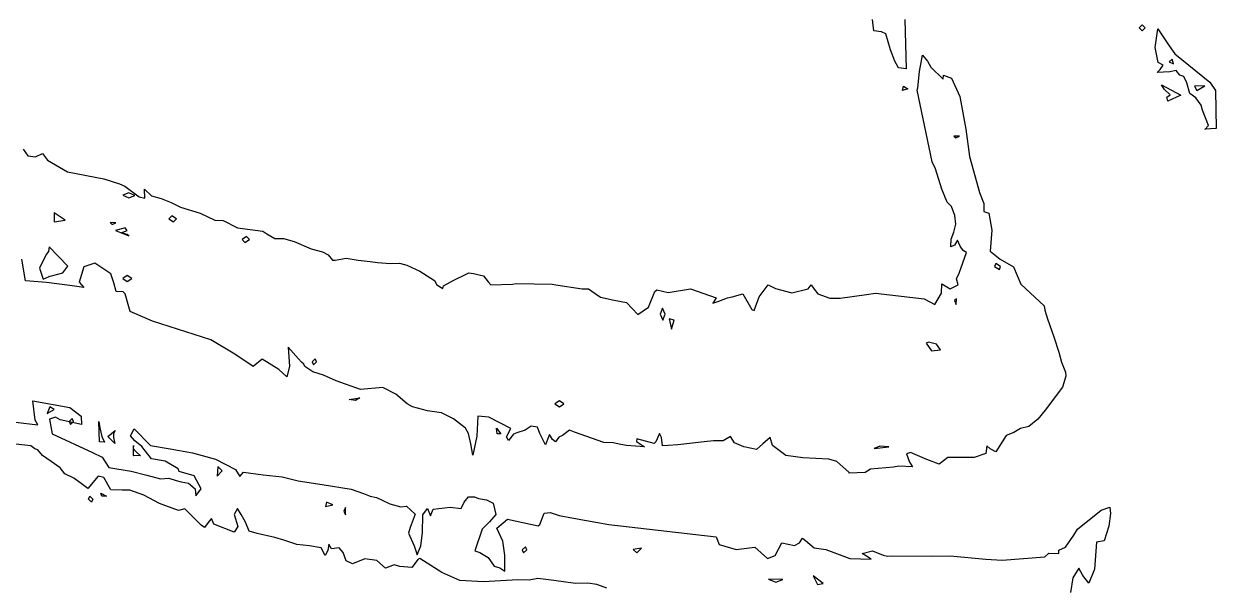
# Model space of a CAD drawing. Extents: x -16 to 63, y -3 to 108.
# Drawn here: x 39.208 to 41.779, y 88.974 to 90.183 of the extents above; entities that cross this region are included whole.
import ezdxf

# ---------------------------------------------------------------- set-up
doc = ezdxf.new("R2010")
doc.units = 0

msp = doc.modelspace()

# ---------------------------------------------------------------- linework, layer by layer
at = {"layer": 'Layer 1'}
for p, q in [((41.040731, 90.16834), (41.037372, 90.192978)), ((41.107349, 90.192614), (41.110172, 90.086177)), ((41.0571, 90.166364), (41.040731, 90.16834)), ((41.066272, 90.162074), (41.0571, 90.166364)), ((41.076121, 90.127595), (41.066272, 90.162074)), ((41.612768, 90.17484), (41.619203, 90.181275)), ((41.619203, 90.168406), (41.612768, 90.17484)), ((41.612768, 90.17484), (41.612768, 90.17484)), ((41.619203, 90.181275), (41.625637, 90.17484)), ((41.625637, 90.17484), (41.619203, 90.168406)), ((41.646762, 90.132689), (41.653112, 90.172511)), ((41.653112, 90.172511), (41.677016, 90.136037)), ((41.653817, 90.099918), (41.646762, 90.132689)), ((41.677016, 90.136037), (41.689518, 90.118821)), ((41.085717, 90.103211), (41.076121, 90.127595)), ((41.139227, 90.080604), (41.145606, 90.115952)), ((41.145606, 90.115952), (41.156133, 90.103083)), ((41.683566, 90.107352), (41.677047, 90.101368)), ((41.686388, 90.097333), (41.683566, 90.107352)), ((41.689518, 90.118821), (41.764668, 90.057689)), ((41.09376, 90.088508), (41.085717, 90.103211)), ((41.094424, 90.088717), (41.09376, 90.088508)), ((41.110172, 90.086177), (41.094424, 90.088717)), ((41.135305, 90.045154), (41.139227, 90.080604)), ((41.156133, 90.103083), (41.163019, 90.090242)), ((41.163019, 90.090242), (41.189971, 90.06408)), ((41.651277, 90.078554), (41.657712, 90.084988)), ((41.664146, 90.094443), (41.653817, 90.099918)), ((41.657712, 90.084988), (41.664146, 90.094443)), ((41.677047, 90.101368), (41.686417, 90.097333)), ((41.692256, 90.082928), (41.678455, 90.079683)), ((41.686417, 90.097333), (41.686388, 90.097333)), ((41.699904, 90.07274), (41.692256, 90.082928)), ((41.189971, 90.06408), (41.190818, 90.072575)), ((41.190818, 90.072575), (41.208033, 90.06614)), ((41.208033, 90.06614), (41.225785, 90.026892)), ((41.678455, 90.079683), (41.651277, 90.078554)), ((41.709133, 90.0702), (41.699904, 90.07274)), ((41.715567, 90.056004), (41.709133, 90.0702)), ((41.722002, 90.033511), (41.715567, 90.056004)), ((41.764668, 90.057689), (41.777425, 90.040022)), ((41.10207, 90.039486), (41.104328, 90.049081)), ((41.102155, 90.039486), (41.10207, 90.039486)), ((41.113867, 90.043098), (41.102155, 90.039486)), ((41.104328, 90.049081), (41.113867, 90.043098)), ((41.133893, 90.040328), (41.135305, 90.045154)), ((41.166129, 89.885938), (41.133893, 90.040328)), ((41.666464, 90.042618), (41.660565, 90.052186)), ((41.660565, 90.052186), (41.702721, 90.029693)), ((41.679389, 90.030144), (41.666464, 90.042618)), ((41.672334, 90.025318), (41.679389, 90.030144)), ((41.702721, 90.029693), (41.67429, 90.0164)), ((41.734843, 90.024198), (41.722002, 90.033511)), ((41.754147, 90.049572), (41.732021, 90.049378)), ((41.732021, 90.049378), (41.736847, 90.039951)), ((41.736847, 90.039951), (41.754147, 90.049603)), ((41.754147, 90.049603), (41.754147, 90.049572)), ((41.777425, 90.040022), (41.778554, 89.957754)), ((41.225785, 90.026892), (41.238485, 89.956192)), ((41.674309, 90.016372), (41.672334, 90.025318)), ((41.67429, 90.0164), (41.674309, 90.016372)), ((41.746104, 90.007744), (41.734843, 90.024198)), ((41.749067, 89.997161), (41.746104, 90.007744)), ((41.755502, 89.980594), (41.749067, 89.997161)), ((41.76219, 89.964621), (41.755502, 89.980594)), ((41.238485, 89.956192), (41.246698, 89.897199)), ((41.778554, 89.957754), (41.754141, 89.956061)), ((41.754141, 89.956061), (41.754147, 89.955844)), ((41.754147, 89.955844), (41.76219, 89.964621)), ((41.22536, 89.940954), (41.213055, 89.941518)), ((41.213055, 89.941518), (41.21695, 89.937624)), ((41.21695, 89.937624), (41.225388, 89.94101)), ((41.225388, 89.94101), (41.22536, 89.940954)), ((39.206656, 89.912958), (39.21628, 89.898734)), ((39.232847, 89.896476), (39.248115, 89.904096)), ((39.248115, 89.904096), (39.258839, 89.889647)), ((39.21628, 89.898734), (39.232847, 89.896476)), ((39.258839, 89.889647), (39.301819, 89.864247)), ((41.173184, 89.870698), (41.166129, 89.885938)), ((41.246698, 89.897199), (41.255475, 89.8664)), ((39.301819, 89.864247), (39.380553, 89.849035)), ((39.380553, 89.849035), (39.414296, 89.838677)), ((41.186816, 89.82729), (41.173184, 89.870698)), ((41.255475, 89.8664), (41.268654, 89.82022)), ((39.414296, 89.838677), (39.425556, 89.833738)), ((39.425556, 89.833738), (39.45651, 89.810907)), ((39.468928, 89.807859), (39.467799, 89.827304)), ((39.467799, 89.827304), (39.48318, 89.812854)), ((41.198725, 89.798991), (41.186816, 89.82729)), ((39.433926, 89.819579), (39.421056, 89.814527)), ((39.421056, 89.814527), (39.433926, 89.808487)), ((39.446767, 89.813539), (39.433926, 89.819579)), ((39.433926, 89.808487), (39.446767, 89.813539)), ((39.446767, 89.813539), (39.446767, 89.813539)), ((39.45651, 89.810907), (39.468928, 89.807859)), ((39.48318, 89.812854), (39.504037, 89.807266)), ((39.504037, 89.807266), (39.525627, 89.798743)), ((39.525627, 89.798743), (39.54589, 89.788103)), ((41.207587, 89.79013), (41.198725, 89.798991)), ((41.268654, 89.82022), (41.277573, 89.796401)), ((39.296652, 89.760273), (39.273227, 89.776501)), ((39.273227, 89.776501), (39.273323, 89.756773)), ((39.54589, 89.788103), (39.587919, 89.775431)), ((39.587919, 89.775431), (39.619228, 89.760219)), ((41.214869, 89.7706), (41.207587, 89.79013)), ((41.277573, 89.796401), (41.277499, 89.779355)), ((41.277499, 89.779355), (41.288252, 89.775629)), ((41.288252, 89.775629), (41.29463, 89.738644)), ((39.273323, 89.756773), (39.296663, 89.760301)), ((39.296663, 89.760301), (39.296652, 89.760273)), ((39.406462, 89.754515), (39.394129, 89.75508)), ((39.394129, 89.75508), (39.398023, 89.751185)), ((39.398023, 89.751185), (39.406462, 89.754572)), ((39.406462, 89.754572), (39.406462, 89.754515)), ((39.526728, 89.769925), (39.520688, 89.76349)), ((39.520688, 89.76349), (39.530707, 89.757055)), ((39.536747, 89.76349), (39.526728, 89.769925)), ((39.530707, 89.757055), (39.536747, 89.76349)), ((39.536747, 89.76349), (39.536747, 89.76349)), ((39.619228, 89.760219), (39.637714, 89.759373)), ((39.637714, 89.759373), (39.668205, 89.743653)), ((41.213288, 89.734447), (41.217126, 89.751634)), ((41.217126, 89.751634), (41.214869, 89.7706)), ((39.426265, 89.743735), (39.405296, 89.738231)), ((39.405296, 89.738231), (39.433919, 89.726378)), ((39.417855, 89.733067), (39.430696, 89.738175)), ((39.430696, 89.729736), (39.417855, 89.733067)), ((39.430696, 89.738175), (39.426265, 89.743735)), ((39.430701, 89.729708), (39.430696, 89.729736)), ((39.433919, 89.726378), (39.430701, 89.729708)), ((39.668205, 89.743653), (39.722835, 89.736372)), ((39.688172, 89.72491), (39.678153, 89.718476)), ((39.694212, 89.718476), (39.688172, 89.72491)), ((39.722835, 89.736372), (39.731697, 89.730643)), ((39.731697, 89.730643), (39.748686, 89.720849)), ((39.748686, 89.720849), (39.767765, 89.720945)), ((39.767765, 89.720945), (39.790879, 89.71468)), ((41.206853, 89.719715), (41.213288, 89.734447)), ((41.29463, 89.738644), (41.291018, 89.693362)), ((39.262318, 89.702829), (39.260624, 89.692556)), ((39.30228, 89.660996), (39.262318, 89.702829)), ((39.678153, 89.718476), (39.684193, 89.712041)), ((39.684193, 89.712041), (39.694212, 89.718476)), ((39.694212, 89.718476), (39.694212, 89.718476)), ((39.790879, 89.71468), (39.827209, 89.698509)), ((39.827209, 89.698509), (39.851395, 89.692074)), ((41.206636, 89.703036), (41.206853, 89.719715)), ((41.214087, 89.706507), (41.206636, 89.703036)), ((41.220521, 89.717429), (41.214087, 89.706507)), ((41.226956, 89.704193), (41.220521, 89.717429)), ((41.233391, 89.694936), (41.226956, 89.704193)), ((41.240559, 89.690505), (41.233391, 89.694936)), ((39.211485, 89.629362), (39.203554, 89.676041)), ((39.255629, 89.686489), (39.241179, 89.657087)), ((39.260624, 89.692556), (39.255629, 89.686489)), ((39.851395, 89.692074), (39.864039, 89.685639)), ((39.864039, 89.685639), (39.873155, 89.674379)), ((39.873155, 89.674379), (39.878884, 89.674379)), ((39.878884, 89.674379), (39.902816, 89.678358)), ((39.902816, 89.678358), (39.928527, 89.67452)), ((39.928527, 89.67452), (39.954237, 89.671444)), ((39.954237, 89.671444), (39.970436, 89.668904)), ((39.970436, 89.668904), (39.998376, 89.666646)), ((41.224783, 89.645908), (41.240559, 89.690505)), ((41.291018, 89.693362), (41.313116, 89.676513)), ((41.313116, 89.676513), (41.341338, 89.659664)), ((39.241179, 89.657087), (39.249222, 89.6329)), ((39.270022, 89.641381), (39.292092, 89.646997)), ((39.292092, 89.646997), (39.30228, 89.660996)), ((39.337367, 89.65952), (39.32701, 89.627076)), ((39.360989, 89.668015), (39.337367, 89.65952)), ((39.395144, 89.644619), (39.360989, 89.668015)), ((39.401748, 89.625089), (39.395144, 89.644619)), ((39.998376, 89.666646), (40.017511, 89.667775)), ((40.017511, 89.667775), (40.033344, 89.663598)), ((40.033344, 89.663598), (40.061227, 89.650503)), ((40.061227, 89.650503), (40.093065, 89.630183)), ((40.135088, 89.63134), (40.160121, 89.643306)), ((40.160121, 89.643306), (40.167035, 89.64689)), ((40.167035, 89.64689), (40.17711, 89.645197)), ((40.17711, 89.645197), (40.198588, 89.640371)), ((41.218348, 89.634112), (41.224783, 89.645908)), ((41.303448, 89.667063), (41.300908, 89.660629)), ((41.300908, 89.660629), (41.311322, 89.654194)), ((41.313862, 89.660629), (41.303448, 89.667063)), ((41.311322, 89.654194), (41.313862, 89.660629)), ((41.313862, 89.660629), (41.313862, 89.660629)), ((41.341338, 89.659664), (41.35765, 89.622451)), ((39.256971, 89.625806), (39.211485, 89.629362)), ((39.249222, 89.6329), (39.262064, 89.638912)), ((39.306783, 89.619456), (39.256971, 89.625806)), ((39.261979, 89.638841), (39.270022, 89.641381)), ((39.262064, 89.638912), (39.261979, 89.638841)), ((39.337311, 89.615392), (39.306783, 89.619456)), ((39.32701, 89.627076), (39.337311, 89.615392)), ((39.406574, 89.607027), (39.401748, 89.625089)), ((39.43068, 89.641353), (39.421028, 89.634918)), ((39.421028, 89.634918), (39.43068, 89.628484)), ((39.440332, 89.634918), (39.43068, 89.641353)), ((39.43068, 89.628484), (39.440332, 89.634918)), ((39.440332, 89.634918), (39.440332, 89.634918)), ((40.093065, 89.630183), (40.098512, 89.62118)), ((40.098512, 89.62118), (40.11124, 89.613137)), ((40.11124, 89.613137), (40.112651, 89.618866)), ((40.112651, 89.618866), (40.135088, 89.63134)), ((40.198588, 89.640371), (40.208606, 89.62753)), ((40.208606, 89.62753), (40.214646, 89.621095)), ((40.214646, 89.621095), (40.261565, 89.622506)), ((40.261565, 89.622506), (40.269327, 89.6242)), ((40.269327, 89.6242), (40.346616, 89.622789)), ((40.346616, 89.622789), (40.354659, 89.620813)), ((40.354659, 89.620813), (40.411259, 89.612375)), ((40.793088, 89.595475), (40.812928, 89.621157)), ((40.812928, 89.621157), (40.828479, 89.613114)), ((40.899124, 89.612098), (40.905559, 89.621157)), ((40.905559, 89.621157), (40.911994, 89.611505)), ((41.186429, 89.603406), (41.187276, 89.62319)), ((41.187276, 89.62319), (41.20531, 89.612098)), ((41.20531, 89.612098), (41.222384, 89.620875)), ((41.222384, 89.620875), (41.218348, 89.634112)), ((41.35765, 89.622451), (41.407454, 89.57611)), ((39.421644, 89.605898), (39.406574, 89.607027)), ((39.426527, 89.601467), (39.421644, 89.605898)), ((39.433808, 89.573696), (39.426527, 89.601467)), ((40.411259, 89.612375), (40.425003, 89.612104)), ((40.425003, 89.612104), (40.439424, 89.602057)), ((40.439424, 89.602057), (40.450826, 89.594183)), ((40.450826, 89.594183), (40.480282, 89.588256)), ((40.554534, 89.572988), (40.568194, 89.60673)), ((40.568194, 89.60673), (40.57223, 89.610089)), ((40.57223, 89.610089), (40.597093, 89.604529)), ((40.597093, 89.604529), (40.645006, 89.612544)), ((40.645006, 89.612544), (40.700491, 89.59276)), ((40.700491, 89.59276), (40.693492, 89.581387)), ((40.705938, 89.58562), (40.724762, 89.59293)), ((40.724762, 89.59293), (40.735176, 89.59547)), ((40.735176, 89.59547), (40.758121, 89.601989)), ((40.758121, 89.601989), (40.777622, 89.567767)), ((40.78273, 89.566073), (40.793088, 89.595475)), ((40.828479, 89.613114), (40.863827, 89.604055)), ((40.863827, 89.604055), (40.899124, 89.612098)), ((40.911994, 89.611505), (40.920037, 89.601825)), ((40.920037, 89.601825), (40.945663, 89.592597)), ((40.945663, 89.592597), (40.968156, 89.592032)), ((40.968156, 89.592032), (41.024772, 89.600471)), ((41.024772, 89.600471), (41.043907, 89.603011)), ((41.043907, 89.603011), (41.148978, 89.590649)), ((41.172318, 89.578655), (41.186429, 89.603406)), ((39.436687, 89.563734), (39.433808, 89.573696)), ((40.480282, 89.588256), (40.507121, 89.582809)), ((40.507121, 89.582809), (40.53142, 89.55707)), ((40.53142, 89.55707), (40.554534, 89.572988)), ((40.584761, 89.570639), (40.579709, 89.557798)), ((40.590801, 89.557798), (40.584761, 89.570639)), ((40.693492, 89.581387), (40.705938, 89.58562)), ((40.777622, 89.567767), (40.78273, 89.566073)), ((41.148978, 89.590649), (41.172318, 89.578655)), ((41.218629, 89.591137), (41.214734, 89.587242)), ((41.214734, 89.587242), (41.218121, 89.578804)), ((41.218121, 89.578804), (41.218685, 89.591137)), ((41.218685, 89.591137), (41.218629, 89.591137)), ((41.407454, 89.57611), (41.409147, 89.566627)), ((41.409147, 89.566627), (41.414989, 89.547662)), ((39.441908, 89.561194), (39.436687, 89.563734)), ((39.485125, 89.542482), (39.441908, 89.561194)), ((39.611247, 89.50263), (39.485125, 89.542482)), ((40.579709, 89.557798), (40.585749, 89.544957)), ((40.585749, 89.544957), (40.590801, 89.557798)), ((40.590801, 89.557798), (40.590801, 89.557798)), ((40.610077, 89.544562), (40.599296, 89.547497)), ((40.599296, 89.547497), (40.604122, 89.525653)), ((40.604122, 89.525653), (40.610105, 89.544562)), ((40.610105, 89.544562), (40.610077, 89.544562)), ((41.414989, 89.547662), (41.428847, 89.509085)), ((39.662442, 89.471698), (39.611247, 89.50263)), ((41.158504, 89.497321), (41.153622, 89.495628)), ((41.153622, 89.495628), (41.164657, 89.478948)), ((41.175438, 89.493511), (41.158504, 89.497321)), ((41.183961, 89.48067), (41.175438, 89.493511)), ((41.428847, 89.509085), (41.439261, 89.476251)), ((39.70204, 89.444774), (39.662442, 89.471698)), ((39.799997, 89.461657), (39.777955, 89.486916)), ((39.777955, 89.486916), (39.780777, 89.445141)), ((41.164657, 89.478948), (41.183932, 89.480642)), ((41.183932, 89.480642), (41.183961, 89.48067)), ((41.439261, 89.476251), (41.445328, 89.454153)), ((39.721739, 89.46072), (39.70204, 89.444774)), ((39.757776, 89.438453), (39.721739, 89.46072)), ((39.774484, 89.422648), (39.757776, 89.438453)), ((39.780777, 89.445141), (39.774484, 89.422648)), ((39.806431, 89.454771), (39.799997, 89.461657)), ((39.811257, 89.449945), (39.806431, 89.454771)), ((39.813797, 89.445119), (39.811257, 89.449945)), ((39.830533, 89.433717), (39.813797, 89.445119)), ((39.835988, 89.461394), (39.829187, 89.454959)), ((39.829187, 89.454959), (39.832009, 89.448525)), ((39.832009, 89.448525), (39.838811, 89.454959)), ((39.838811, 89.454959), (39.835988, 89.461394)), ((39.838811, 89.454959), (39.838811, 89.454959)), ((41.445328, 89.454153), (41.453372, 89.432535)), ((39.853845, 89.426435), (39.830533, 89.433717)), ((39.881051, 89.414046), (39.853845, 89.426435)), ((39.933939, 89.395645), (39.881051, 89.414046)), ((41.454783, 89.423955), (41.447417, 89.40087)), ((41.453372, 89.432535), (41.454783, 89.423955)), ((39.981728, 89.400161), (39.933939, 89.395645)), ((40.009499, 89.385711), (39.981728, 89.400161)), ((41.447417, 89.40087), (41.409718, 89.351159)), ((39.23215, 89.329419), (39.226929, 89.370816)), ((39.226929, 89.370816), (39.306829, 89.356479)), ((39.90953, 89.374046), (39.932192, 89.377658)), ((39.922766, 89.371506), (39.90953, 89.374046)), ((39.90953, 89.374046), (39.90953, 89.374046)), ((39.932192, 89.377658), (39.922766, 89.371506)), ((40.034503, 89.364826), (40.009499, 89.385711)), ((40.045425, 89.357968), (40.034503, 89.364826)), ((40.362618, 89.371413), (40.352966, 89.364979)), ((40.352966, 89.364979), (40.362618, 89.358544)), ((40.37227, 89.364979), (40.362618, 89.371413)), ((40.362618, 89.358544), (40.37227, 89.364979)), ((40.37227, 89.364979), (40.37227, 89.364979)), ((39.263614, 89.358443), (39.258083, 89.343626)), ((39.258083, 89.343626), (39.273266, 89.352403)), ((39.27629, 89.335792), (39.263449, 89.331897)), ((39.273266, 89.352403), (39.263614, 89.358443)), ((39.273266, 89.352403), (39.273266, 89.352403)), ((39.28645, 89.329865), (39.27629, 89.335792)), ((39.306829, 89.356479), (39.33158, 89.338332)), ((39.33158, 89.338332), (39.332144, 89.319959)), ((40.078098, 89.349925), (40.045425, 89.357968)), ((40.108482, 89.344958), (40.078098, 89.349925)), ((40.134193, 89.332681), (40.108482, 89.344958)), ((40.186291, 89.337849), (40.184315, 89.295089)), ((40.21011, 89.335873), (40.186291, 89.337849)), ((40.257851, 89.311235), (40.21011, 89.335873)), ((41.409718, 89.351159), (41.3938, 89.331375)), ((39.189958, 89.325468), (39.23819, 89.31909)), ((39.23819, 89.31909), (39.23215, 89.329419)), ((39.263449, 89.331897), (39.269149, 89.29976)), ((39.332144, 89.319959), (39.28645, 89.329865)), ((39.312221, 89.332761), (39.30542, 89.326326)), ((39.30542, 89.326326), (39.308242, 89.319891)), ((39.308242, 89.319891), (39.315043, 89.326326)), ((39.315043, 89.326326), (39.312221, 89.332761)), ((39.315043, 89.326326), (39.315043, 89.326326)), ((39.371185, 89.282614), (39.369209, 89.326559)), ((39.369209, 89.326559), (39.371467, 89.313041)), ((39.371467, 89.313041), (39.376067, 89.294499)), ((39.437506, 89.295589), (39.44538, 89.311083)), ((39.44538, 89.311083), (39.480638, 89.275151)), ((40.159903, 89.312361), (40.134193, 89.332681)), ((40.166846, 89.300536), (40.159903, 89.312361)), ((40.22822, 89.299999), (40.227091, 89.311993)), ((40.227091, 89.311993), (40.236009, 89.299971)), ((40.248425, 89.293399), (40.257851, 89.311235)), ((40.301454, 89.316598), (40.288585, 89.307962)), ((40.315142, 89.314058), (40.301454, 89.316598)), ((40.319968, 89.301104), (40.315142, 89.314058)), ((41.35666, 89.311535), (41.342408, 89.302955)), ((41.374327, 89.315853), (41.35666, 89.311535)), ((41.3938, 89.331375), (41.374327, 89.315853)), ((39.269149, 89.29976), (39.355563, 89.260001)), ((39.376067, 89.294499), (39.38174, 89.282053)), ((39.388937, 89.294439), (39.404995, 89.30728)), ((39.389106, 89.294411), (39.388937, 89.294439)), ((39.404036, 89.279369), (39.389106, 89.294411)), ((39.401383, 89.300846), (39.401101, 89.29221)), ((39.401101, 89.29221), (39.404036, 89.279369)), ((39.404995, 89.30728), (39.401383, 89.300846)), ((39.447412, 89.285232), (39.437506, 89.295589)), ((39.462342, 89.273096), (39.447412, 89.285232)), ((40.171672, 89.278269), (40.166846, 89.300536)), ((40.184315, 89.295089), (40.17599, 89.254167)), ((40.228276, 89.299996), (40.22822, 89.299999)), ((40.236009, 89.299971), (40.228276, 89.299996)), ((40.252686, 89.285553), (40.248425, 89.293399)), ((40.263298, 89.299128), (40.252686, 89.285553)), ((40.27072, 89.302148), (40.263298, 89.299128)), ((40.288585, 89.307962), (40.27072, 89.302148)), ((40.33264, 89.27624), (40.319968, 89.301104)), ((40.336789, 89.287726), (40.33264, 89.27624)), ((40.340937, 89.29893), (40.336789, 89.287726)), ((40.347852, 89.287924), (40.340937, 89.29893)), ((40.354286, 89.283098), (40.347852, 89.287924)), ((40.361003, 89.293117), (40.354286, 89.283098)), ((40.36899, 89.296475), (40.361003, 89.293117)), ((40.384286, 89.307961), (40.36899, 89.296475)), ((40.39487, 89.303813), (40.384286, 89.307961)), ((40.458553, 89.281179), (40.39487, 89.303813)), ((40.529193, 89.289222), (40.528629, 89.283719)), ((40.528629, 89.283719), (40.545985, 89.272035)), ((40.567028, 89.279062), (40.529193, 89.289222)), ((40.578599, 89.300595), (40.570612, 89.282928)), ((40.582409, 89.291988), (40.578599, 89.300595)), ((40.584949, 89.274321), (40.582409, 89.291988)), ((40.694776, 89.285214), (40.674343, 89.282957)), ((40.715463, 89.285262), (40.694776, 89.285214)), ((40.73138, 89.294293), (40.715463, 89.285262)), ((40.740355, 89.280972), (40.73138, 89.294293)), ((40.816893, 89.292092), (40.800919, 89.278207)), ((40.822086, 89.274848), (40.816893, 89.292092)), ((41.326011, 89.296521), (41.303376, 89.261172)), ((41.342408, 89.302955), (41.326011, 89.296521)), ((39.223161, 89.274109), (39.190646, 89.278117)), ((39.231656, 89.26776), (39.223161, 89.274109)), ((39.237696, 89.26522), (39.231656, 89.26776)), ((39.247658, 89.253394), (39.237696, 89.26522)), ((39.355563, 89.260001), (39.376447, 89.250067)), ((39.371326, 89.282617), (39.371185, 89.282614)), ((39.38174, 89.282053), (39.371326, 89.282617)), ((39.444257, 89.275135), (39.443411, 89.268701)), ((39.443411, 89.268701), (39.44945, 89.262266)), ((39.443975, 89.25315), (39.444257, 89.275135)), ((39.44945, 89.262266), (39.459469, 89.252614)), ((39.483367, 89.245862), (39.462342, 89.273096)), ((39.480638, 89.275151), (39.523005, 89.267728)), ((39.523005, 89.267728), (39.571274, 89.258782)), ((39.571274, 89.258782), (39.620792, 89.245207)), ((40.17599, 89.254167), (40.171672, 89.278269)), ((40.478732, 89.280614), (40.458553, 89.281179)), ((40.495016, 89.27703), (40.478732, 89.280614)), ((40.507152, 89.275054), (40.495016, 89.27703)), ((40.545985, 89.272035), (40.507152, 89.275054)), ((40.570612, 89.282928), (40.567028, 89.279062)), ((40.596802, 89.274603), (40.584949, 89.274321)), ((40.617687, 89.276296), (40.596802, 89.274603)), ((40.674343, 89.282957), (40.617687, 89.276296)), ((40.760167, 89.272026), (40.740355, 89.280972)), ((40.787429, 89.266043), (40.760167, 89.272026)), ((40.800919, 89.278207), (40.787429, 89.266043)), ((40.850622, 89.253682), (40.822086, 89.274848)), ((41.053164, 89.273516), (41.041028, 89.268295)), ((41.041028, 89.268295), (41.072837, 89.27202)), ((41.072835, 89.272105), (41.053164, 89.273516)), ((41.072837, 89.27202), (41.072835, 89.272105)), ((41.119751, 89.259818), (41.1112, 89.256742)), ((41.154896, 89.24455), (41.119751, 89.259818)), ((41.281871, 89.257983), (41.25712, 89.249347)), ((41.284411, 89.274042), (41.281871, 89.257983)), ((41.290959, 89.267607), (41.284411, 89.274042)), ((41.303376, 89.261172), (41.290959, 89.267607)), ((39.266934, 89.240582), (39.247658, 89.253394)), ((39.28621, 89.226809), (39.266934, 89.240582)), ((39.376447, 89.250067), (39.390897, 89.227687)), ((39.459469, 89.252614), (39.443806, 89.253178)), ((39.443806, 89.253178), (39.443975, 89.25315)), ((39.512786, 89.241403), (39.483367, 89.245862)), ((39.540669, 89.224582), (39.512786, 89.241403)), ((39.620792, 89.245207), (39.664288, 89.22294)), ((40.887178, 89.248573), (40.850622, 89.253682)), ((40.943388, 89.245243), (40.887178, 89.248573)), ((40.960829, 89.240107), (40.943388, 89.245243)), ((40.987443, 89.216711), (40.960829, 89.240107)), ((41.1112, 89.256742), (41.117409, 89.238679)), ((41.117409, 89.238679), (41.123844, 89.22866)), ((41.181679, 89.234559), (41.154896, 89.24455)), ((41.199741, 89.249065), (41.181679, 89.234559)), ((41.25712, 89.249347), (41.199741, 89.249065)), ((39.296257, 89.214081), (39.28621, 89.226809)), ((39.3159, 89.204231), (39.296257, 89.214081)), ((39.3678, 89.208606), (39.345674, 89.1825)), ((39.379907, 89.205784), (39.3678, 89.208606)), ((39.390897, 89.227687), (39.439101, 89.219361)), ((39.439101, 89.219361), (39.472846, 89.210725)), ((39.472846, 89.210725), (39.50268, 89.202879)), ((39.542645, 89.219022), (39.540669, 89.224582)), ((39.574844, 89.209512), (39.542645, 89.219022)), ((39.590168, 89.181374), (39.574844, 89.209512)), ((39.626066, 89.229924), (39.624372, 89.208673)), ((39.624372, 89.208673), (39.635351, 89.220498)), ((39.635435, 89.220498), (39.626066, 89.229924)), ((39.635351, 89.220498), (39.635435, 89.220498)), ((39.664288, 89.22294), (39.673235, 89.20832)), ((39.673235, 89.20832), (39.681081, 89.217295)), ((39.681081, 89.217295), (39.723468, 89.21151)), ((39.723468, 89.21151), (39.764709, 89.20722)), ((39.764709, 89.20722), (39.798987, 89.19864)), ((41.021479, 89.217061), (40.987039, 89.21565)), ((40.987039, 89.21565), (40.987443, 89.216711)), ((41.032965, 89.22406), (41.021479, 89.217061)), ((41.08269, 89.228378), (41.032965, 89.22406)), ((41.094317, 89.230072), (41.08269, 89.228378)), ((41.123844, 89.22866), (41.094317, 89.230072)), ((39.334244, 89.190544), (39.3159, 89.204231)), ((39.345674, 89.1825), (39.334244, 89.190544)), ((39.395232, 89.179283), (39.379907, 89.205784)), ((39.50268, 89.202879), (39.520065, 89.20429)), ((39.520065, 89.20429), (39.536377, 89.199803)), ((39.536377, 89.199803), (39.546847, 89.196868)), ((39.546847, 89.196868), (39.562906, 89.193848)), ((39.562906, 89.193848), (39.576819, 89.181882)), ((39.576819, 89.181882), (39.578795, 89.166134)), ((39.578795, 89.166134), (39.590168, 89.181374)), ((39.798987, 89.19864), (39.85132, 89.190597)), ((39.85132, 89.190597), (39.913448, 89.181171)), ((39.913448, 89.181171), (39.940372, 89.171519)), ((39.347125, 89.159278), (39.349947, 89.165713)), ((39.353926, 89.152844), (39.347125, 89.159278)), ((39.347125, 89.159278), (39.347125, 89.159278)), ((39.349947, 89.165713), (39.356748, 89.159278)), ((39.356748, 89.159278), (39.353926, 89.152844)), ((39.376047, 89.165713), (39.374071, 89.172035)), ((39.374071, 89.172035), (39.385699, 89.165713)), ((39.385699, 89.165713), (39.376047, 89.165713)), ((39.376047, 89.165713), (39.376047, 89.165713)), ((39.419616, 89.178718), (39.395232, 89.179283)), ((39.436521, 89.178436), (39.419616, 89.178718)), ((39.466386, 89.167994), (39.436521, 89.178436)), ((39.50058, 89.149847), (39.466386, 89.167994)), ((39.940372, 89.171519), (39.954822, 89.165479)), ((39.954822, 89.165479), (39.967945, 89.163221)), ((39.967945, 89.163221), (39.979206, 89.157803)), ((39.979206, 89.157803), (39.996619, 89.149449)), ((40.156967, 89.152528), (40.166252, 89.164663)), ((40.166252, 89.164663), (40.179714, 89.164384)), ((40.179714, 89.164384), (40.187757, 89.160376)), ((40.187757, 89.160376), (40.205424, 89.158119)), ((40.205424, 89.158119), (40.219817, 89.150978)), ((39.541361, 89.13503), (39.50058, 89.149847)), ((39.554851, 89.13853), (39.541361, 89.13503)), ((39.590363, 89.103227), (39.554851, 89.13853)), ((39.668646, 89.139238), (39.661477, 89.126397)), ((39.676492, 89.126595), (39.668646, 89.139238)), ((39.860191, 89.152807), (39.858216, 89.14324)), ((39.858216, 89.14324), (39.874077, 89.146824)), ((39.873935, 89.146824), (39.860191, 89.152807)), ((39.874077, 89.146824), (39.873935, 89.146824)), ((39.900972, 89.141547), (39.897727, 89.133503)), ((39.897727, 89.133503), (39.900972, 89.12546)), ((39.900972, 89.141518), (39.900972, 89.141547)), ((39.900972, 89.12546), (39.900972, 89.141518)), ((39.996619, 89.149449), (40.020467, 89.143071)), ((40.020467, 89.143071), (40.032998, 89.1442)), ((40.032998, 89.1442), (40.051257, 89.127153)), ((40.067937, 89.125801), (40.078435, 89.139151)), ((40.078435, 89.139151), (40.08456, 89.123261)), ((40.08456, 89.123261), (40.090148, 89.137711)), ((40.090148, 89.137711), (40.127136, 89.141973)), ((40.127136, 89.141973), (40.150984, 89.139433)), ((40.150984, 89.139433), (40.156967, 89.152528)), ((40.219817, 89.150978), (40.22518, 89.126425)), ((40.320449, 89.10442), (40.329791, 89.129425)), ((40.329791, 89.129425), (40.342519, 89.130554)), ((40.342519, 89.130554), (40.362218, 89.123781)), ((41.479467, 89.094571), (41.530657, 89.135318)), ((41.530657, 89.135318), (41.549227, 89.141978)), ((41.549227, 89.141978), (41.55092, 89.128347)), ((39.597221, 89.09809), (39.590363, 89.103227)), ((39.607579, 89.112089), (39.597221, 89.09809)), ((39.612405, 89.117282), (39.607579, 89.112089)), ((39.617231, 89.105259), (39.612405, 89.117282)), ((39.661365, 89.088467), (39.617231, 89.105259)), ((39.661477, 89.126397), (39.669408, 89.100687)), ((39.68541, 89.110085), (39.676492, 89.126595)), ((39.693679, 89.090583), (39.68541, 89.110085)), ((40.051257, 89.127153), (40.0409, 89.098152)), ((40.067372, 89.086931), (40.067937, 89.125801)), ((40.211859, 89.110367), (40.195913, 89.094308)), ((40.22518, 89.126425), (40.211859, 89.110367)), ((40.227426, 89.096857), (40.250343, 89.11602)), ((40.250343, 89.11602), (40.316893, 89.101598)), ((40.316893, 89.101598), (40.320449, 89.10442)), ((40.362218, 89.123781), (40.39289, 89.118165)), ((40.39289, 89.118165), (40.469014, 89.104985)), ((40.469014, 89.104985), (40.700535, 89.078315)), ((41.55092, 89.128347), (41.546856, 89.101113)), ((39.669408, 89.100687), (39.661365, 89.088467)), ((39.711064, 89.085165), (39.693679, 89.090583)), ((39.748986, 89.076924), (39.711064, 89.085165)), ((40.0409, 89.098152), (40.036836, 89.086214)), ((40.036836, 89.086214), (40.049649, 89.05898)), ((40.063619, 89.0585), (40.067372, 89.086931)), ((40.195913, 89.094308), (40.180504, 89.048309)), ((40.240775, 89.068635), (40.227426, 89.096857)), ((40.700535, 89.078315), (40.706828, 89.061748)), ((41.453983, 89.055709), (41.471424, 89.081927)), ((41.471424, 89.081927), (41.479467, 89.094571)), ((41.546856, 89.101113), (41.537402, 89.069521)), ((39.768036, 89.070715), (39.748986, 89.076924)), ((39.796033, 89.061768), (39.768036, 89.070715)), ((39.823577, 89.05872), (39.796033, 89.061768)), ((39.849119, 89.054685), (39.823577, 89.05872)), ((39.857613, 89.037751), (39.849119, 89.054685)), ((39.86529, 89.062079), (39.863032, 89.048363)), ((39.871104, 89.052427), (39.86529, 89.062079)), ((39.887868, 89.05412), (39.871104, 89.052427)), ((39.896616, 89.044101), (39.887868, 89.05412)), ((40.049649, 89.05898), (40.056168, 89.039704)), ((40.056168, 89.039704), (40.063619, 89.0585)), ((40.244867, 89.038911), (40.240775, 89.068635)), ((40.289165, 89.056392), (40.282364, 89.049957)), ((40.291987, 89.049957), (40.289165, 89.056392)), ((40.539434, 89.053711), (40.521626, 89.051171)), ((40.529246, 89.043551), (40.539434, 89.053739)), ((40.539434, 89.053739), (40.539434, 89.053711)), ((40.706828, 89.061748), (40.74354, 89.050572)), ((40.74354, 89.050572), (40.783567, 89.055991)), ((40.783567, 89.055991), (40.811056, 89.031805)), ((40.828017, 89.038239), (40.841987, 89.064938)), ((40.841987, 89.064938), (40.86908, 89.059434)), ((40.86908, 89.059434), (40.880341, 89.064881)), ((40.880341, 89.064881), (40.886776, 89.07521)), ((40.886776, 89.07521), (40.89321, 89.070159)), ((40.89321, 89.070159), (40.91147, 89.054326)), ((40.91147, 89.054326), (40.93704, 89.050883)), ((41.439533, 89.049387), (41.453983, 89.055709)), ((41.520581, 89.066699), (41.515981, 89.008499)), ((41.537402, 89.069521), (41.520581, 89.066699)), ((39.863032, 89.048363), (39.857613, 89.037751)), ((39.902515, 89.02635), (39.896616, 89.044101)), ((39.916287, 89.020169), (39.902515, 89.02635)), ((39.942675, 89.031006), (39.916287, 89.020169)), ((39.969119, 89.027083), (39.942675, 89.031006)), ((39.987605, 89.010743), (39.969119, 89.027083)), ((40.058019, 89.030103), (40.044049, 89.011984)), ((40.061801, 89.031514), (40.058019, 89.030103)), ((40.108918, 89.001074), (40.061801, 89.031514)), ((40.180504, 89.048309), (40.191172, 89.044499)), ((40.191172, 89.044499), (40.209008, 89.03369)), ((40.209008, 89.03369), (40.221511, 89.014837)), ((40.244625, 89.013229), (40.244867, 89.038911)), ((40.282364, 89.049957), (40.285186, 89.043522)), ((40.285186, 89.043522), (40.291987, 89.049957)), ((40.291987, 89.049957), (40.291987, 89.049957)), ((40.521626, 89.051171), (40.529246, 89.043551)), ((40.811056, 89.031805), (40.828017, 89.038239)), ((40.93704, 89.050883), (40.988477, 89.031805)), ((40.988477, 89.031805), (41.034615, 89.030111)), ((41.015311, 89.042332), (41.037804, 89.048117)), ((41.024963, 89.036546), (41.015311, 89.042332)), ((41.034615, 89.030111), (41.024963, 89.036546)), ((41.037804, 89.048117), (41.060297, 89.038324)), ((41.060297, 89.038324), (41.069949, 89.036631)), ((41.069949, 89.036631), (41.079601, 89.037477)), ((41.079601, 89.037477), (41.166368, 89.036631)), ((41.166368, 89.036631), (41.205252, 89.036913)), ((41.205252, 89.036913), (41.28192, 89.029914)), ((41.28192, 89.029914), (41.316902, 89.027938)), ((41.316902, 89.027938), (41.409222, 89.034712)), ((41.409222, 89.034712), (41.417745, 89.042896)), ((41.417745, 89.042896), (41.439533, 89.042332)), ((41.439533, 89.042332), (41.439533, 89.049387)), ((40.00609, 89.018165), (39.987605, 89.010743)), ((40.018339, 89.014524), (40.00609, 89.018165)), ((40.044049, 89.011984), (40.018339, 89.014524)), ((40.148102, 88.983802), (40.108918, 89.001074)), ((40.221511, 89.014837), (40.234126, 89.011169)), ((40.234126, 89.011169), (40.245189, 89.004311)), ((40.245189, 89.004311), (40.244625, 89.013229)), ((41.482256, 89.010694), (41.469753, 88.99012)), ((41.490835, 88.994664), (41.482256, 89.010694)), ((41.515981, 89.008499), (41.504325, 88.978634)), ((40.198899, 88.981544), (40.148102, 88.983802)), ((40.272801, 88.985156), (40.198899, 88.981544)), ((40.297072, 88.984592), (40.272801, 88.985156)), ((40.315953, 88.988035), (40.297072, 88.984592)), ((40.350356, 88.984281), (40.315953, 88.988035)), ((40.396937, 88.977762), (40.350356, 88.984281)), ((40.423579, 88.978609), (40.396937, 88.977762)), ((40.44308, 88.975589), (40.423579, 88.978609)), ((40.464557, 88.967687), (40.44308, 88.975589)), ((40.844462, 88.986113), (40.813192, 88.986677)), ((40.813192, 88.986677), (40.828997, 88.980666)), ((40.828997, 88.980666), (40.844462, 88.986113)), ((40.844462, 88.986113), (40.844462, 88.986113)), ((40.931494, 88.977872), (40.909763, 88.99393)), ((40.909763, 88.99393), (40.918653, 88.975558)), ((40.918653, 88.975558), (40.931494, 88.977815)), ((40.931494, 88.977815), (40.931494, 88.977872)), ((41.469753, 88.99012), (41.464448, 88.958032)), ((41.504325, 88.978634), (41.490835, 88.994664))]:
    msp.add_line(p, q, dxfattribs=at)

doc.saveas('drawing.dxf')
